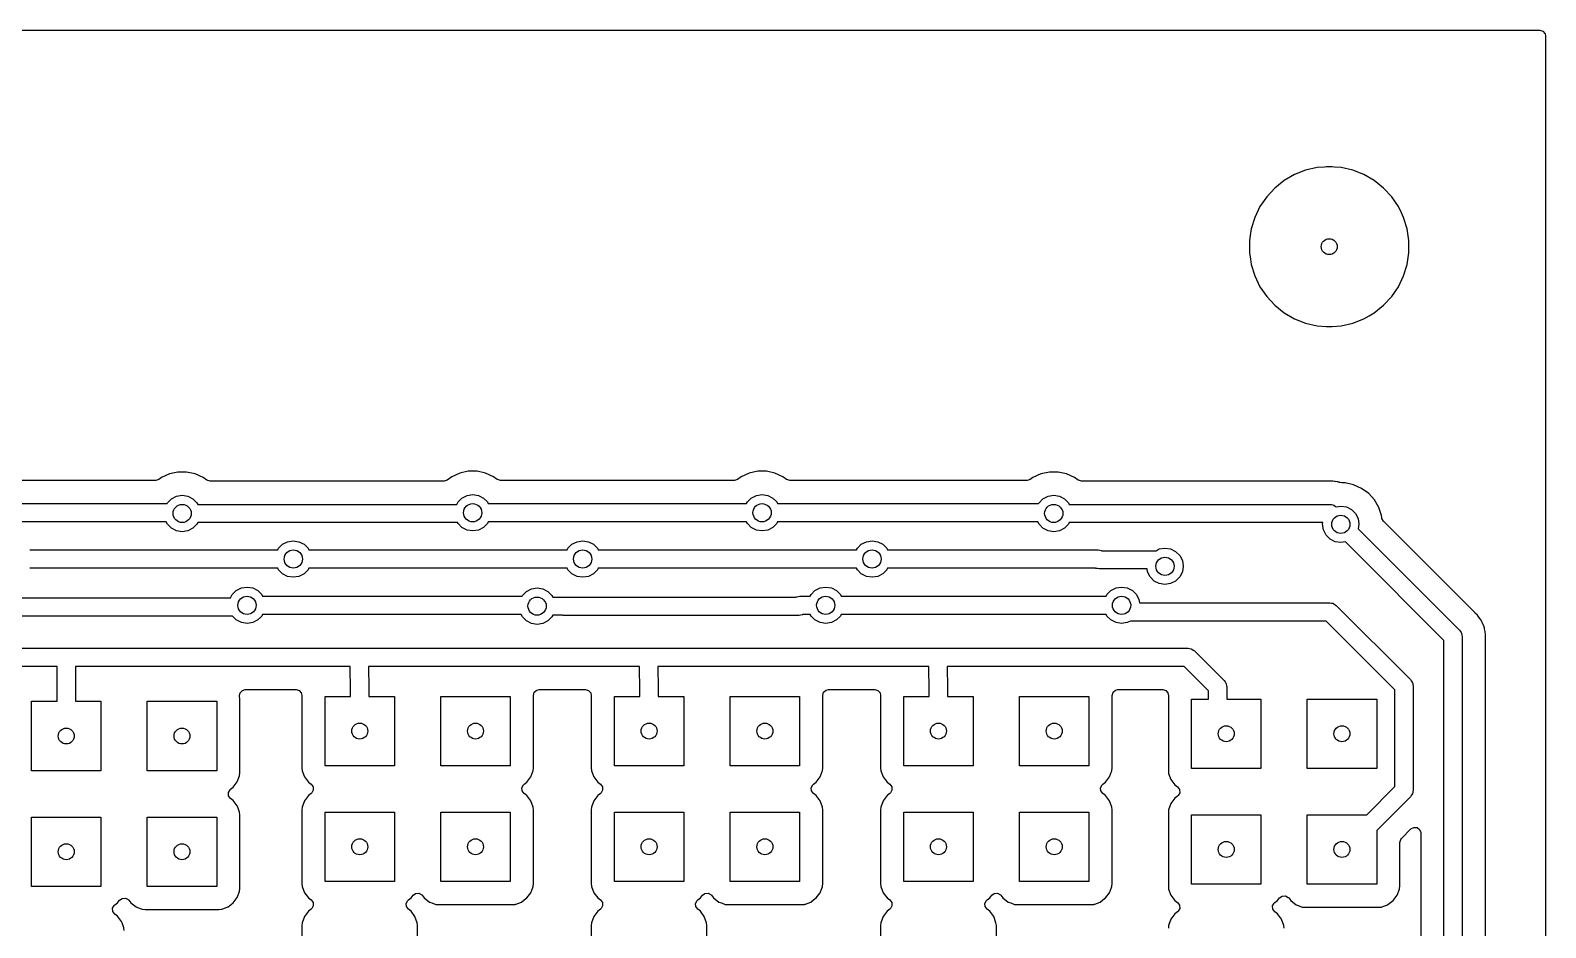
# Model space of a CAD drawing. Extents: x 4.21 to 6.19, y -6.99 to -5.01.
# Drawn here: x 4.878 to 6.187, y -5.789 to -5.013 of the extents above; entities that cross this region are included whole.
import ezdxf

# ---------------------------------------------------------------- set-up
doc = ezdxf.new("R2010")
doc.units = 0
doc.header["$MEASUREMENT"] = 0
doc.layers.add('BLACK', color=7, linetype='CONTINUOUS')

msp = doc.modelspace()

# ---------------------------------------------------------------- linework, layer by layer
at = {"layer": 'BLACK', "linetype": 'CONTINUOUS'}
for p, q in [((4.2179, -5.013), (6.1821, -5.013)), ((6.1821, -5.013), (6.1847, -5.0138)), ((6.1847, -5.0138), (6.1866, -5.0159)), ((6.1866, -5.0159), (6.187, -5.0179)), ((6.187, -5.0179), (6.187, -6.9821)), ((5.9897, -5.1317), (5.9796, -5.134)), ((5.9959, -5.1312), (5.9897, -5.1317)), ((5.9974, -5.1311), (5.9959, -5.1312)), ((6.0026, -5.1311), (5.9974, -5.1311)), ((6.0045, -5.1312), (6.0026, -5.1311)), ((6.0103, -5.1317), (6.0045, -5.1312)), ((6.0204, -5.134), (6.0103, -5.1317)), ((5.9611, -5.1429), (5.953, -5.1493)), ((5.97, -5.1377), (5.9611, -5.1429)), ((5.9796, -5.134), (5.97, -5.1377)), ((5.97, -5.1377), (5.97, -5.1377)), ((5.9796, -5.134), (5.9796, -5.134)), ((6.03, -5.1377), (6.0204, -5.134)), ((6.0204, -5.134), (6.0204, -5.134)), ((6.0389, -5.1429), (6.03, -5.1377)), ((6.03, -5.1377), (6.03, -5.1377)), ((6.047, -5.1493), (6.0389, -5.1429)), ((6.0389, -5.1429), (6.0389, -5.1429)), ((6.0389, -5.1429), (6.0389, -5.1429)), ((5.946, -5.1569), (5.9401, -5.1654)), ((5.953, -5.1493), (5.946, -5.1569)), ((5.946, -5.1569), (5.946, -5.1569)), ((6.054, -5.1569), (6.047, -5.1493)), ((6.0599, -5.1654), (6.054, -5.1569)), ((6.054, -5.1569), (6.054, -5.1569)), ((5.9401, -5.1654), (5.9357, -5.1748)), ((5.9401, -5.1654), (5.9401, -5.1654)), ((6.0624, -5.1708), (6.0599, -5.1654)), ((6.0599, -5.1654), (6.0599, -5.1654)), ((6.0599, -5.1654), (6.0599, -5.1654)), ((6.0643, -5.1748), (6.0624, -5.1708)), ((5.9326, -5.1846), (5.9318, -5.1903)), ((5.9357, -5.1748), (5.9326, -5.1846)), ((5.9357, -5.1748), (5.9357, -5.1748)), ((6.0674, -5.1846), (6.0643, -5.1748)), ((6.0643, -5.1748), (6.0643, -5.1748)), ((6.0689, -5.1948), (6.0674, -5.1846)), ((6.0674, -5.1846), (6.0674, -5.1846)), ((6.0674, -5.1846), (6.0674, -5.1846)), ((5.9318, -5.1903), (5.9311, -5.1948)), ((5.9311, -5.1948), (5.9311, -5.2052)), ((6.0689, -5.2052), (6.0689, -5.1948)), ((5.9311, -5.2052), (5.9319, -5.2108)), ((5.9319, -5.2108), (5.9326, -5.2154)), ((6.0674, -5.2154), (6.0689, -5.2052)), ((5.9326, -5.2154), (5.9357, -5.2252)), ((6.0643, -5.2252), (6.0674, -5.2154)), ((5.9357, -5.2252), (5.9357, -5.2252)), ((5.9357, -5.2252), (5.9401, -5.2346)), ((5.9401, -5.2346), (5.9401, -5.2346)), ((5.9401, -5.2346), (5.946, -5.2431)), ((6.054, -5.2431), (6.0599, -5.2346)), ((6.0599, -5.2346), (6.0643, -5.2252)), ((5.946, -5.2431), (5.946, -5.2431)), ((5.946, -5.2431), (5.953, -5.2507)), ((6.047, -5.2507), (6.054, -5.2431)), ((5.953, -5.2507), (5.9611, -5.2571)), ((5.9611, -5.2571), (5.9611, -5.2571)), ((5.9611, -5.2571), (5.97, -5.2623)), ((5.97, -5.2623), (5.97, -5.2623)), ((5.97, -5.2623), (5.97, -5.2623)), ((5.97, -5.2623), (5.9796, -5.266)), ((6.0204, -5.266), (6.03, -5.2623)), ((6.03, -5.2623), (6.0345, -5.2597)), ((6.03, -5.2623), (6.03, -5.2623)), ((6.03, -5.2623), (6.03, -5.2623)), ((6.0345, -5.2597), (6.0389, -5.2571)), ((6.0389, -5.2571), (6.047, -5.2507)), ((5.9796, -5.266), (5.9897, -5.2683)), ((5.9897, -5.2683), (5.9974, -5.2689)), ((5.9974, -5.2689), (5.9974, -5.2689)), ((5.9974, -5.2689), (6.0026, -5.2689)), ((6.0026, -5.2689), (6.0103, -5.2683)), ((6.0026, -5.2689), (6.0026, -5.2689)), ((6.0103, -5.2683), (6.0204, -5.266)), ((4.9858, -5.4021), (4.7841, -5.4021)), ((4.9861, -5.4021), (4.9858, -5.4021)), ((4.9887, -5.4012), (4.9861, -5.4021)), ((4.991, -5.3995), (4.9887, -5.4012)), ((4.9979, -5.3964), (4.991, -5.3995)), ((5.0052, -5.3949), (4.9979, -5.3964)), ((5.0128, -5.3949), (5.0052, -5.3949)), ((5.0201, -5.3964), (5.0128, -5.3949)), ((5.027, -5.3995), (5.0201, -5.3964)), ((5.0302, -5.4018), (5.027, -5.3995)), ((5.0304, -5.4019), (5.0302, -5.4018)), ((5.0331, -5.4027), (5.0304, -5.4019)), ((5.2351, -5.4027), (5.0331, -5.4027)), ((5.2353, -5.4027), (5.2351, -5.4027)), ((5.238, -5.4018), (5.2353, -5.4027)), ((5.242, -5.3989), (5.238, -5.4018)), ((5.2489, -5.3958), (5.242, -5.3989)), ((5.2562, -5.3942), (5.2489, -5.3958)), ((5.2638, -5.3942), (5.2562, -5.3942)), ((5.2711, -5.3958), (5.2638, -5.3942)), ((5.278, -5.3989), (5.2711, -5.3958)), ((5.2812, -5.4012), (5.278, -5.3989)), ((5.2814, -5.4013), (5.2812, -5.4012)), ((5.2841, -5.4021), (5.2814, -5.4013)), ((5.4859, -5.4021), (5.2841, -5.4021)), ((5.4862, -5.4021), (5.4859, -5.4021)), ((5.4888, -5.4012), (5.4862, -5.4021)), ((5.492, -5.3989), (5.4888, -5.4012)), ((5.4989, -5.3958), (5.492, -5.3989)), ((5.5062, -5.3942), (5.4989, -5.3958)), ((5.5138, -5.3942), (5.5062, -5.3942)), ((5.5211, -5.3958), (5.5138, -5.3942)), ((5.528, -5.3989), (5.5211, -5.3958)), ((5.5312, -5.4012), (5.528, -5.3989)), ((5.5314, -5.4013), (5.5312, -5.4012)), ((5.5341, -5.4021), (5.5314, -5.4013)), ((5.7388, -5.4021), (5.5341, -5.4021)), ((5.7391, -5.4021), (5.7388, -5.4021)), ((5.7417, -5.4012), (5.7391, -5.4021)), ((5.744, -5.3995), (5.7417, -5.4012)), ((5.7509, -5.3964), (5.744, -5.3995)), ((5.7582, -5.3949), (5.7509, -5.3964)), ((5.7658, -5.3949), (5.7582, -5.3949)), ((5.7731, -5.3964), (5.7658, -5.3949)), ((5.78, -5.3995), (5.7731, -5.3964)), ((5.7832, -5.4018), (5.78, -5.3995)), ((5.7834, -5.4019), (5.7832, -5.4018)), ((5.7861, -5.4027), (5.7834, -5.4019)), ((5.9996, -5.4027), (5.7861, -5.4027)), ((5.9999, -5.4027), (5.9996, -5.4027)), ((6.0003, -5.4027), (5.9999, -5.4027)), ((6.0023, -5.4026), (6.0003, -5.4027)), ((6.0031, -5.4027), (6.0023, -5.4026)), ((6.0023, -5.4026), (6.0023, -5.4026)), ((6.0047, -5.403), (6.0031, -5.4027)), ((6.005, -5.4031), (6.0047, -5.403)), ((6.0074, -5.4033), (6.005, -5.4031)), ((6.0077, -5.4035), (6.0074, -5.4033)), ((6.0074, -5.4033), (6.0074, -5.4033)), ((6.0074, -5.4033), (6.0074, -5.4033)), ((6.0074, -5.4033), (6.0074, -5.4033)), ((6.0086, -5.4037), (6.0077, -5.4035)), ((6.009, -5.4038), (6.0086, -5.4037)), ((6.0093, -5.4039), (6.009, -5.4038)), ((6.009, -5.4038), (6.009, -5.4038)), ((6.009, -5.4038), (6.009, -5.4038)), ((6.011, -5.4042), (6.0093, -5.4039)), ((6.0093, -5.4039), (6.0093, -5.4039)), ((6.0138, -5.4042), (6.011, -5.4042)), ((6.0211, -5.4058), (6.0138, -5.4042)), ((6.028, -5.4089), (6.0211, -5.4058)), ((4.9963, -5.4214), (4.9997, -5.4179)), ((4.9997, -5.4179), (5.0041, -5.4157)), ((5.0041, -5.4157), (5.009, -5.4149)), ((5.009, -5.4149), (5.0139, -5.4157)), ((5.0139, -5.4157), (5.0183, -5.4179)), ((5.0183, -5.4179), (5.0217, -5.4214)), ((5.2473, -5.4207), (5.2507, -5.4173)), ((5.2507, -5.4173), (5.2551, -5.415)), ((5.2551, -5.415), (5.26, -5.4143)), ((5.26, -5.4143), (5.2649, -5.415)), ((5.2649, -5.415), (5.2693, -5.4173)), ((5.2693, -5.4173), (5.2727, -5.4207)), ((5.4973, -5.4207), (5.5007, -5.4173)), ((5.5007, -5.4173), (5.5051, -5.415)), ((5.5051, -5.415), (5.51, -5.4143)), ((5.51, -5.4143), (5.5149, -5.415)), ((5.5149, -5.415), (5.5193, -5.4173)), ((5.5193, -5.4173), (5.5227, -5.4207)), ((5.7493, -5.4214), (5.7527, -5.4179)), ((5.7527, -5.4179), (5.7571, -5.4157)), ((5.7571, -5.4157), (5.762, -5.4149)), ((5.762, -5.4149), (5.7669, -5.4157)), ((5.7669, -5.4157), (5.7713, -5.4179)), ((5.7713, -5.4179), (5.7747, -5.4214)), ((6.0341, -5.4133), (6.028, -5.4089)), ((6.0391, -5.4189), (6.0341, -5.4133)), ((6.0429, -5.4254), (6.0391, -5.4189)), ((6.0391, -5.4189), (6.0391, -5.4189)), ((6.0391, -5.4189), (6.0391, -5.4189)), ((4.7734, -5.4221), (4.9959, -5.4221)), ((4.9959, -5.4221), (4.9963, -5.4214)), ((5.0217, -5.4214), (5.0224, -5.4228)), ((5.0224, -5.4228), (5.2462, -5.4228)), ((5.2462, -5.4228), (5.2473, -5.4207)), ((5.2727, -5.4207), (5.2734, -5.4221)), ((5.2734, -5.4221), (5.4966, -5.4221)), ((5.4966, -5.4221), (5.4973, -5.4207)), ((5.5227, -5.4207), (5.5234, -5.4221)), ((5.5234, -5.4221), (5.7489, -5.4221)), ((5.7489, -5.4221), (5.7493, -5.4214)), ((5.7747, -5.4214), (5.7754, -5.4228)), ((5.7754, -5.4228), (5.7843, -5.4228)), ((5.7843, -5.4228), (6.0006, -5.4228)), ((6.0006, -5.4228), (6.0019, -5.423)), ((6.0019, -5.423), (6.0032, -5.4232)), ((6.0032, -5.4232), (6.0036, -5.4234)), ((6.0036, -5.4234), (6.004, -5.4235)), ((6.004, -5.4235), (6.0051, -5.4244)), ((6.0051, -5.4244), (6.0059, -5.4249)), ((6.0059, -5.4249), (6.01, -5.4243)), ((6.01, -5.4243), (6.0149, -5.425)), ((6.0149, -5.425), (6.0193, -5.4273)), ((6.0193, -5.4273), (6.0227, -5.4307)), ((6.0227, -5.4307), (6.025, -5.4351)), ((6.0452, -5.4325), (6.0429, -5.4254)), ((6.0454, -5.4344), (6.0452, -5.4325)), ((6.0452, -5.4325), (6.0452, -5.4325)), ((4.9952, -5.4379), (4.7734, -5.4379)), ((4.9963, -5.4399), (4.9952, -5.4379)), ((4.9997, -5.4434), (4.9963, -5.4399)), ((5.0041, -5.4456), (4.9997, -5.4434)), ((5.009, -5.4464), (5.0041, -5.4456)), ((5.0139, -5.4456), (5.009, -5.4464)), ((5.0183, -5.4434), (5.0139, -5.4456)), ((5.0217, -5.4399), (5.0183, -5.4434)), ((5.0224, -5.4385), (5.0217, -5.4399)), ((5.2469, -5.4385), (5.0224, -5.4385)), ((5.2473, -5.4393), (5.2469, -5.4385)), ((5.2507, -5.4427), (5.2473, -5.4393)), ((5.2551, -5.445), (5.2507, -5.4427)), ((5.26, -5.4457), (5.2551, -5.445)), ((5.2649, -5.445), (5.26, -5.4457)), ((5.2693, -5.4427), (5.2649, -5.445)), ((5.2727, -5.4393), (5.2693, -5.4427)), ((5.2734, -5.4379), (5.2727, -5.4393)), ((5.4966, -5.4379), (5.2734, -5.4379)), ((5.4973, -5.4393), (5.4966, -5.4379)), ((5.5007, -5.4427), (5.4973, -5.4393)), ((5.5051, -5.445), (5.5007, -5.4427)), ((5.51, -5.4457), (5.5051, -5.445)), ((5.5149, -5.445), (5.51, -5.4457)), ((5.5193, -5.4427), (5.5149, -5.445)), ((5.5227, -5.4393), (5.5193, -5.4427)), ((5.5234, -5.4379), (5.5227, -5.4393)), ((5.7482, -5.4379), (5.5234, -5.4379)), ((5.7493, -5.4399), (5.7482, -5.4379)), ((5.7527, -5.4434), (5.7493, -5.4399)), ((5.7571, -5.4456), (5.7527, -5.4434)), ((5.762, -5.4464), (5.7571, -5.4456)), ((5.7669, -5.4456), (5.762, -5.4464)), ((5.7713, -5.4434), (5.7669, -5.4456)), ((5.7747, -5.4399), (5.7713, -5.4434)), ((5.7754, -5.4385), (5.7747, -5.4399)), ((5.7843, -5.4385), (5.7754, -5.4385)), ((5.9945, -5.4385), (5.7843, -5.4385)), ((5.9943, -5.44), (5.9945, -5.4385)), ((5.995, -5.4449), (5.9943, -5.44)), ((5.9973, -5.4493), (5.995, -5.4449)), ((6.025, -5.4351), (6.0257, -5.44)), ((6.0257, -5.44), (6.0251, -5.444)), ((6.0251, -5.444), (6.0313, -5.4502)), ((6.0455, -5.4349), (6.0454, -5.4344)), ((6.0468, -5.4374), (6.0455, -5.4349)), ((6.126, -5.5166), (6.0468, -5.4374)), ((5.0923, -5.4607), (5.0957, -5.4573)), ((5.0957, -5.4573), (5.1001, -5.455)), ((5.1001, -5.455), (5.105, -5.4543)), ((5.105, -5.4543), (5.1099, -5.455)), ((5.1099, -5.455), (5.1143, -5.4573)), ((5.1143, -5.4573), (5.1177, -5.4607)), ((5.3423, -5.4607), (5.3457, -5.4573)), ((5.3457, -5.4573), (5.3501, -5.455)), ((5.3501, -5.455), (5.355, -5.4543)), ((5.355, -5.4543), (5.3599, -5.455)), ((5.3599, -5.455), (5.3643, -5.4573)), ((5.3643, -5.4573), (5.3677, -5.4607)), ((5.5923, -5.4607), (5.5957, -5.4573)), ((5.5957, -5.4573), (5.6001, -5.455)), ((5.6001, -5.455), (5.605, -5.4543)), ((5.605, -5.4543), (5.6099, -5.455)), ((5.6099, -5.455), (5.6143, -5.4573)), ((5.6143, -5.4573), (5.6177, -5.4607)), ((6.0007, -5.4527), (5.9973, -5.4493)), ((6.0051, -5.455), (6.0007, -5.4527)), ((6.01, -5.4557), (6.0051, -5.455)), ((6.014, -5.4551), (6.01, -5.4557)), ((6.0202, -5.4613), (6.014, -5.4551)), ((6.0313, -5.4502), (6.1126, -5.5314)), ((4.8773, -5.4621), (5.0827, -5.4621)), ((5.0827, -5.4621), (5.0916, -5.4621)), ((5.0916, -5.4621), (5.0923, -5.4607)), ((5.1177, -5.4607), (5.1184, -5.4621)), ((5.1184, -5.4621), (5.3327, -5.4621)), ((5.3327, -5.4621), (5.3416, -5.4621)), ((5.3416, -5.4621), (5.3423, -5.4607)), ((5.3677, -5.4607), (5.3684, -5.4621)), ((5.3684, -5.4621), (5.5383, -5.4621)), ((5.5383, -5.4621), (5.5383, -5.4621)), ((5.5383, -5.4621), (5.5827, -5.4621)), ((5.5827, -5.4621), (5.5916, -5.4621)), ((5.5916, -5.4621), (5.5923, -5.4607)), ((5.6177, -5.4607), (5.6184, -5.4621)), ((5.6184, -5.4621), (5.8005, -5.4621)), ((5.8005, -5.4621), (5.8018, -5.4624)), ((5.8018, -5.4624), (5.8031, -5.4626)), ((5.8031, -5.4626), (5.8034, -5.4628)), ((5.8034, -5.4628), (5.8504, -5.4628)), ((5.8504, -5.4628), (5.8532, -5.4613)), ((5.8532, -5.4613), (5.8581, -5.4605)), ((5.8581, -5.4605), (5.863, -5.4613)), ((5.863, -5.4613), (5.8673, -5.4635)), ((5.8673, -5.4635), (5.8708, -5.467)), ((5.8708, -5.467), (5.8731, -5.4714)), ((5.8731, -5.4714), (5.8738, -5.4763)), ((6.0991, -5.5403), (6.0202, -5.4613)), ((5.0827, -5.4779), (4.8773, -5.4779)), ((5.0916, -5.4779), (5.0827, -5.4779)), ((5.0923, -5.4793), (5.0916, -5.4779)), ((5.0957, -5.4827), (5.0923, -5.4793)), ((5.1001, -5.485), (5.0957, -5.4827)), ((5.105, -5.4857), (5.1001, -5.485)), ((5.1099, -5.485), (5.105, -5.4857)), ((5.1143, -5.4827), (5.1099, -5.485)), ((5.1177, -5.4793), (5.1143, -5.4827)), ((5.1184, -5.4779), (5.1177, -5.4793)), ((5.3327, -5.4779), (5.1184, -5.4779)), ((5.3416, -5.4779), (5.3327, -5.4779)), ((5.3423, -5.4793), (5.3416, -5.4779)), ((5.3457, -5.4827), (5.3423, -5.4793)), ((5.3501, -5.485), (5.3457, -5.4827)), ((5.355, -5.4857), (5.3501, -5.485)), ((5.3599, -5.485), (5.355, -5.4857)), ((5.3643, -5.4827), (5.3599, -5.485)), ((5.3677, -5.4793), (5.3643, -5.4827)), ((5.3684, -5.4779), (5.3677, -5.4793)), ((5.5383, -5.4779), (5.3684, -5.4779)), ((5.5827, -5.4779), (5.5383, -5.4779)), ((5.5383, -5.4779), (5.5383, -5.4779)), ((5.5916, -5.4779), (5.5827, -5.4779)), ((5.5923, -5.4793), (5.5916, -5.4779)), ((5.5957, -5.4827), (5.5923, -5.4793)), ((5.6001, -5.485), (5.5957, -5.4827)), ((5.605, -5.4857), (5.6001, -5.485)), ((5.6099, -5.485), (5.605, -5.4857)), ((5.6143, -5.4827), (5.6099, -5.485)), ((5.6177, -5.4793), (5.6143, -5.4827)), ((5.6184, -5.4779), (5.6177, -5.4793)), ((5.7982, -5.4779), (5.6184, -5.4779)), ((5.7985, -5.4781), (5.7982, -5.4779)), ((5.7998, -5.4782), (5.7985, -5.4781)), ((5.8011, -5.4785), (5.7998, -5.4782)), ((5.8427, -5.4785), (5.8011, -5.4785)), ((5.8431, -5.4811), (5.8427, -5.4785)), ((5.8453, -5.4855), (5.8431, -5.4811)), ((5.8488, -5.489), (5.8453, -5.4855)), ((5.8708, -5.4855), (5.8673, -5.489)), ((5.8731, -5.4811), (5.8708, -5.4855)), ((5.8738, -5.4763), (5.8731, -5.4811)), ((5.0523, -5.5007), (5.0557, -5.4973)), ((5.0557, -5.4973), (5.0601, -5.495)), ((5.0601, -5.495), (5.065, -5.4943)), ((5.065, -5.4943), (5.0699, -5.495)), ((5.0699, -5.495), (5.0743, -5.4973)), ((5.0743, -5.4973), (5.0777, -5.5007)), ((5.3029, -5.5015), (5.3064, -5.498)), ((5.3064, -5.498), (5.3108, -5.4958)), ((5.3108, -5.4958), (5.3156, -5.495)), ((5.3156, -5.495), (5.3205, -5.4958)), ((5.3205, -5.4958), (5.3249, -5.498)), ((5.3249, -5.498), (5.3284, -5.5015)), ((5.5523, -5.5007), (5.5557, -5.4973)), ((5.5557, -5.4973), (5.5601, -5.495)), ((5.5601, -5.495), (5.565, -5.4943)), ((5.565, -5.4943), (5.5699, -5.495)), ((5.5699, -5.495), (5.5743, -5.4973)), ((5.5743, -5.4973), (5.5777, -5.5007)), ((5.8079, -5.5007), (5.8114, -5.4973)), ((5.8114, -5.4973), (5.8158, -5.495)), ((5.8158, -5.495), (5.8206, -5.4943)), ((5.8206, -5.4943), (5.8255, -5.495)), ((5.8255, -5.495), (5.8299, -5.4973)), ((5.8299, -5.4973), (5.8334, -5.5007)), ((5.8532, -5.4913), (5.8488, -5.489)), ((5.8581, -5.492), (5.8532, -5.4913)), ((5.863, -5.4913), (5.8581, -5.492)), ((5.8673, -5.489), (5.863, -5.4913)), ((4.8416, -5.5036), (5.0508, -5.5036)), ((5.0508, -5.5036), (5.0523, -5.5007)), ((5.0777, -5.5007), (5.0784, -5.5021)), ((5.0784, -5.5021), (5.3026, -5.5021)), ((5.3026, -5.5021), (5.3029, -5.5015)), ((5.3284, -5.5015), (5.3291, -5.5029)), ((5.3291, -5.5029), (5.3379, -5.5029)), ((5.3379, -5.5029), (5.3384, -5.503)), ((5.3384, -5.503), (5.5392, -5.503)), ((5.5392, -5.503), (5.5393, -5.5029)), ((5.5393, -5.5029), (5.5397, -5.5028)), ((5.5397, -5.5028), (5.5401, -5.5026)), ((5.5401, -5.5026), (5.5414, -5.5024)), ((5.5414, -5.5024), (5.5427, -5.5021)), ((5.5427, -5.5021), (5.5516, -5.5021)), ((5.5516, -5.5021), (5.5523, -5.5007)), ((5.5777, -5.5007), (5.5784, -5.5021)), ((5.5784, -5.5021), (5.5873, -5.5021)), ((5.5873, -5.5021), (5.8072, -5.5021)), ((5.8072, -5.5021), (5.8079, -5.5007)), ((5.8334, -5.5007), (5.8356, -5.5051)), ((5.8356, -5.5051), (5.836, -5.5079)), ((5.836, -5.5079), (6.0006, -5.5079)), ((6.0006, -5.5079), (6.0019, -5.5082)), ((6.0019, -5.5082), (6.0032, -5.5083)), ((6.0032, -5.5083), (6.0036, -5.5085)), ((6.0036, -5.5085), (6.004, -5.5086)), ((6.004, -5.5086), (6.005, -5.5095)), ((6.005, -5.5095), (6.0061, -5.5102)), ((6.0061, -5.5102), (6.0702, -5.5742)), ((5.0524, -5.5194), (4.8388, -5.5194)), ((5.0557, -5.5227), (5.0524, -5.5194)), ((5.0601, -5.525), (5.0557, -5.5227)), ((5.065, -5.5257), (5.0601, -5.525)), ((5.0699, -5.525), (5.065, -5.5257)), ((5.0743, -5.5227), (5.0699, -5.525)), ((5.0777, -5.5193), (5.0743, -5.5227)), ((5.0784, -5.5179), (5.0777, -5.5193)), ((5.3018, -5.5179), (5.0784, -5.5179)), ((5.3029, -5.52), (5.3018, -5.5179)), ((5.3064, -5.5235), (5.3029, -5.52)), ((5.3108, -5.5257), (5.3064, -5.5235)), ((5.3249, -5.5235), (5.3205, -5.5257)), ((5.3284, -5.52), (5.3249, -5.5235)), ((5.3291, -5.5186), (5.3284, -5.52)), ((5.3375, -5.5186), (5.3291, -5.5186)), ((5.338, -5.5187), (5.3375, -5.5186)), ((5.5419, -5.5187), (5.338, -5.5187)), ((5.5432, -5.5184), (5.5419, -5.5187)), ((5.5445, -5.5183), (5.5432, -5.5184)), ((5.5448, -5.5181), (5.5445, -5.5183)), ((5.5453, -5.518), (5.5448, -5.5181)), ((5.5454, -5.5179), (5.5453, -5.518)), ((5.5516, -5.5179), (5.5454, -5.5179)), ((5.5523, -5.5193), (5.5516, -5.5179)), ((5.5557, -5.5227), (5.5523, -5.5193)), ((5.5601, -5.525), (5.5557, -5.5227)), ((5.565, -5.5257), (5.5601, -5.525)), ((5.5699, -5.525), (5.565, -5.5257)), ((5.5743, -5.5227), (5.5699, -5.525)), ((5.5777, -5.5193), (5.5743, -5.5227)), ((5.5784, -5.5179), (5.5777, -5.5193)), ((5.5873, -5.5179), (5.5784, -5.5179)), ((5.8072, -5.5179), (5.5873, -5.5179)), ((5.8079, -5.5193), (5.8072, -5.5179)), ((5.8114, -5.5227), (5.8079, -5.5193)), ((5.8158, -5.525), (5.8114, -5.5227)), ((5.8206, -5.5257), (5.8158, -5.525)), ((5.8255, -5.525), (5.8206, -5.5257)), ((5.8282, -5.5236), (5.8255, -5.525)), ((5.9973, -5.5236), (5.8282, -5.5236)), ((6.0567, -5.583), (5.9973, -5.5236)), ((6.1262, -5.5168), (6.126, -5.5166)), ((6.128, -5.5184), (6.1262, -5.5168)), ((6.1294, -5.5203), (6.128, -5.5184)), ((6.128, -5.5184), (6.128, -5.5184)), ((6.1296, -5.5206), (6.1294, -5.5203)), ((6.1311, -5.5225), (6.1296, -5.5206)), ((6.1312, -5.5228), (6.1311, -5.5225)), ((6.1317, -5.5236), (6.1312, -5.5228)), ((6.1319, -5.524), (6.1317, -5.5236)), ((6.1327, -5.5262), (6.1319, -5.524)), ((5.3156, -5.5265), (5.3108, -5.5257)), ((5.3205, -5.5257), (5.3156, -5.5265)), ((6.1126, -5.5314), (6.1133, -5.5326)), ((6.1133, -5.5326), (6.1141, -5.5336)), ((6.1141, -5.5336), (6.1142, -5.534)), ((6.1142, -5.534), (6.1144, -5.5344)), ((6.1144, -5.5344), (6.1146, -5.5357)), ((6.1146, -5.5357), (6.1149, -5.537)), ((6.1149, -5.537), (6.1149, -6.282)), ((6.1329, -5.5265), (6.1327, -5.5262)), ((6.1338, -5.5286), (6.1329, -5.5265)), ((6.1339, -5.529), (6.1338, -5.5286)), ((6.1341, -5.5299), (6.1339, -5.529)), ((6.1343, -5.5303), (6.1341, -5.5299)), ((6.1346, -5.5327), (6.1343, -5.5303)), ((6.1343, -5.5303), (6.1343, -5.5303)), ((6.1343, -5.5303), (6.1343, -5.5303)), ((6.1346, -5.533), (6.1346, -5.5327)), ((6.1351, -5.5353), (6.1346, -5.533)), ((6.1349, -5.5377), (6.1351, -5.5353)), ((6.1349, -5.538), (6.1349, -5.5377)), ((6.1349, -6.281), (6.1349, -5.538)), ((4.662, -5.5471), (4.91, -5.5471)), ((4.91, -5.5471), (5.162, -5.5471)), ((5.162, -5.5471), (5.412, -5.5471)), ((5.412, -5.5471), (5.662, -5.5471)), ((5.662, -5.5471), (5.878, -5.5471)), ((5.878, -5.5471), (5.8793, -5.5474)), ((5.8793, -5.5474), (5.8806, -5.5476)), ((5.8806, -5.5476), (5.881, -5.5478)), ((5.881, -5.5478), (5.8814, -5.5479)), ((5.8814, -5.5479), (5.8824, -5.5487)), ((5.8824, -5.5487), (5.8836, -5.5494)), ((5.8836, -5.5494), (5.9093, -5.5751)), ((6.0991, -6.2787), (6.0991, -5.5403)), ((4.9009, -5.5629), (4.6699, -5.5629)), ((4.9009, -5.593), (4.9009, -5.5629)), ((5.1541, -5.5629), (4.9167, -5.5629)), ((4.9167, -5.5629), (4.9167, -5.593)), ((5.1541, -5.5726), (5.1541, -5.5629)), ((5.4041, -5.5629), (5.1699, -5.5629)), ((5.1699, -5.5629), (5.1699, -5.5711)), ((5.4041, -5.5726), (5.4041, -5.5629)), ((5.6541, -5.5629), (5.4199, -5.5629)), ((5.4199, -5.5629), (5.4199, -5.5711)), ((5.6541, -5.5726), (5.6541, -5.5629)), ((5.8747, -5.5629), (5.6699, -5.5629)), ((5.6699, -5.5629), (5.6699, -5.5711)), ((5.8958, -5.584), (5.8747, -5.5629)), ((5.1544, -5.5739), (5.1541, -5.5726)), ((5.1545, -5.5745), (5.1544, -5.5739)), ((5.1545, -5.5887), (5.1545, -5.5745)), ((5.1699, -5.5711), (5.1699, -5.5717)), ((5.1699, -5.5717), (5.1702, -5.573)), ((5.1702, -5.573), (5.1702, -5.5887)), ((5.4044, -5.5739), (5.4041, -5.5726)), ((5.4045, -5.5745), (5.4044, -5.5739)), ((5.4045, -5.5887), (5.4045, -5.5745)), ((5.4199, -5.5711), (5.4199, -5.5717)), ((5.4199, -5.5717), (5.4202, -5.573)), ((5.4202, -5.573), (5.4202, -5.5887)), ((5.6544, -5.5739), (5.6541, -5.5726)), ((5.6545, -5.5745), (5.6544, -5.5739)), ((5.6545, -5.5887), (5.6545, -5.5745)), ((5.6699, -5.5711), (5.6699, -5.5717)), ((5.6699, -5.5717), (5.6702, -5.573)), ((5.6702, -5.573), (5.6702, -5.5887)), ((5.9093, -5.5751), (5.91, -5.5763)), ((5.91, -5.5763), (5.9108, -5.5773)), ((5.9108, -5.5773), (5.9109, -5.5777)), ((6.0702, -5.5742), (6.0709, -5.5753)), ((6.0709, -5.5753), (6.0717, -5.5764)), ((6.0717, -5.5764), (6.0718, -5.5768)), ((6.0718, -5.5768), (6.0721, -5.5772)), ((6.0721, -5.5772), (6.0722, -5.5785)), ((5.0586, -5.5884), (5.059, -5.5856)), ((5.0588, -5.591), (5.0586, -5.5884)), ((5.059, -5.5856), (5.061, -5.5836)), ((5.061, -5.5836), (5.0635, -5.5829)), ((5.0635, -5.5829), (5.1074, -5.5829)), ((5.1074, -5.5829), (5.1101, -5.5837)), ((5.1101, -5.5837), (5.1119, -5.5858)), ((5.1119, -5.5858), (5.1123, -5.5879)), ((5.1123, -5.5879), (5.1123, -5.6506)), ((5.1324, -5.6487), (5.1324, -5.5887)), ((5.1324, -5.5887), (5.1545, -5.5887)), ((5.1702, -5.5887), (5.1924, -5.5887)), ((5.1924, -5.5887), (5.1924, -5.6487)), ((5.2324, -5.6487), (5.2324, -5.5887)), ((5.2324, -5.5887), (5.2924, -5.5887)), ((5.2924, -5.5887), (5.2924, -5.6487)), ((5.3124, -5.5879), (5.3132, -5.5852)), ((5.3124, -5.6506), (5.3124, -5.5879)), ((5.3132, -5.5852), (5.3153, -5.5833)), ((5.3153, -5.5833), (5.3173, -5.5829)), ((5.3173, -5.5829), (5.3574, -5.5829)), ((5.3574, -5.5829), (5.3601, -5.5837)), ((5.3601, -5.5837), (5.3619, -5.5858)), ((5.3619, -5.5858), (5.3623, -5.5879)), ((5.3623, -5.5879), (5.3623, -5.6506)), ((5.3824, -5.6487), (5.3824, -5.5887)), ((5.3824, -5.5887), (5.4045, -5.5887)), ((5.4202, -5.5887), (5.4424, -5.5887)), ((5.4424, -5.5887), (5.4424, -5.6487)), ((5.4824, -5.6487), (5.4824, -5.5887)), ((5.4824, -5.5887), (5.5424, -5.5887)), ((5.5424, -5.5887), (5.5424, -5.6487)), ((5.5624, -5.5879), (5.5632, -5.5852)), ((5.5624, -5.6506), (5.5624, -5.5879)), ((5.5632, -5.5852), (5.5653, -5.5833)), ((5.5653, -5.5833), (5.5673, -5.5829)), ((5.5673, -5.5829), (5.6074, -5.5829)), ((5.6074, -5.5829), (5.6101, -5.5837)), ((5.6101, -5.5837), (5.6119, -5.5858)), ((5.6119, -5.5858), (5.6123, -5.5879)), ((5.6123, -5.5879), (5.6123, -5.6506)), ((5.6324, -5.6487), (5.6324, -5.5887)), ((5.6324, -5.5887), (5.6545, -5.5887)), ((5.6702, -5.5887), (5.6924, -5.5887)), ((5.6924, -5.5887), (5.6924, -5.6487)), ((5.7324, -5.6487), (5.7324, -5.5887)), ((5.7324, -5.5887), (5.7924, -5.5887)), ((5.7924, -5.5887), (5.7924, -5.6487)), ((5.8124, -5.5879), (5.8132, -5.5852)), ((5.8124, -5.6506), (5.8124, -5.5879)), ((5.8132, -5.5852), (5.8153, -5.5833)), ((5.8153, -5.5833), (5.8173, -5.5829)), ((5.8173, -5.5829), (5.8561, -5.5829)), ((5.8561, -5.5829), (5.8588, -5.5837)), ((5.8588, -5.5837), (5.8606, -5.5858)), ((5.8606, -5.5858), (5.8611, -5.5884)), ((5.8611, -5.5884), (5.861, -5.5885)), ((5.861, -5.5885), (5.861, -5.5891)), ((5.861, -5.5891), (5.861, -5.6529)), ((5.8958, -5.591), (5.8958, -5.584)), ((5.9109, -5.5777), (5.9111, -5.5781)), ((5.9111, -5.5781), (5.9113, -5.5794)), ((5.9113, -5.5794), (5.9116, -5.5807)), ((5.9116, -5.5807), (5.9116, -5.591)), ((6.0567, -5.6666), (6.0567, -5.583)), ((6.0722, -5.5785), (6.0725, -5.5798)), ((6.0725, -5.5798), (6.0725, -5.6699)), ((4.8788, -5.653), (4.8788, -5.593)), ((4.8788, -5.593), (4.9009, -5.593)), ((4.9167, -5.593), (4.9388, -5.593)), ((4.9388, -5.593), (4.9388, -5.653)), ((4.9788, -5.653), (4.9788, -5.593)), ((4.9788, -5.593), (5.0388, -5.593)), ((5.0388, -5.593), (5.0388, -5.653)), ((5.0588, -5.6549), (5.0588, -5.591)), ((5.0588, -5.591), (5.0588, -5.591)), ((5.881, -5.651), (5.881, -5.591)), ((5.881, -5.591), (5.8958, -5.591)), ((5.9116, -5.591), (5.941, -5.591)), ((5.941, -5.591), (5.941, -5.651)), ((5.981, -5.651), (5.981, -5.591)), ((5.981, -5.591), (6.041, -5.591)), ((6.041, -5.591), (6.041, -5.651)), ((4.9388, -5.653), (4.8788, -5.653)), ((5.0388, -5.653), (4.9788, -5.653)), ((5.0586, -5.6573), (5.0588, -5.6549)), ((5.0588, -5.6549), (5.0588, -5.6549)), ((5.0588, -5.6549), (5.0588, -5.6549)), ((5.1123, -5.6506), (5.1126, -5.653)), ((5.1126, -5.653), (5.1126, -5.653)), ((5.1126, -5.653), (5.1146, -5.6584)), ((5.1924, -5.6487), (5.1324, -5.6487)), ((5.2924, -5.6487), (5.2324, -5.6487)), ((5.3101, -5.6584), (5.3118, -5.6538)), ((5.3118, -5.6538), (5.3121, -5.653)), ((5.3121, -5.653), (5.3124, -5.6506)), ((5.3121, -5.653), (5.3121, -5.653)), ((5.3124, -5.6506), (5.3124, -5.6506)), ((5.3623, -5.6506), (5.3626, -5.653)), ((5.3626, -5.653), (5.3626, -5.653)), ((5.3626, -5.653), (5.3646, -5.6584)), ((5.4424, -5.6487), (5.3824, -5.6487)), ((5.5424, -5.6487), (5.4824, -5.6487)), ((5.5601, -5.6584), (5.5618, -5.6538)), ((5.5618, -5.6538), (5.5621, -5.653)), ((5.5621, -5.653), (5.5624, -5.6506)), ((5.5621, -5.653), (5.5621, -5.653)), ((5.5624, -5.6506), (5.5624, -5.6506)), ((5.6123, -5.6506), (5.6126, -5.653)), ((5.6126, -5.653), (5.6126, -5.653)), ((5.6126, -5.653), (5.6146, -5.6584)), ((5.6924, -5.6487), (5.6324, -5.6487)), ((5.7924, -5.6487), (5.7324, -5.6487)), ((5.8101, -5.6584), (5.8118, -5.6538)), ((5.8118, -5.6538), (5.8121, -5.653)), ((5.8121, -5.653), (5.8124, -5.6506)), ((5.8121, -5.653), (5.8121, -5.653)), ((5.8124, -5.6506), (5.8124, -5.6506)), ((5.861, -5.6529), (5.8612, -5.6553)), ((5.8612, -5.6553), (5.8612, -5.6553)), ((5.8612, -5.6553), (5.8632, -5.6607)), ((5.941, -5.651), (5.881, -5.651)), ((6.041, -5.651), (5.981, -5.651)), ((5.0503, -5.6695), (5.0508, -5.669)), ((5.0508, -5.669), (5.0531, -5.6673)), ((5.0531, -5.6673), (5.0566, -5.6627)), ((5.0566, -5.6627), (5.0586, -5.6573)), ((5.0566, -5.6627), (5.0566, -5.6627)), ((5.0566, -5.6627), (5.0566, -5.6627)), ((5.1146, -5.6584), (5.1146, -5.6584)), ((5.1146, -5.6584), (5.1181, -5.663)), ((5.1181, -5.663), (5.1204, -5.6647)), ((5.1204, -5.6647), (5.122, -5.667)), ((5.122, -5.667), (5.1222, -5.6698)), ((5.3025, -5.6677), (5.3038, -5.6652)), ((5.3027, -5.6704), (5.3025, -5.6677)), ((5.3038, -5.6652), (5.3044, -5.6647)), ((5.3044, -5.6647), (5.3067, -5.663)), ((5.3067, -5.663), (5.3101, -5.6584)), ((5.3101, -5.6584), (5.3101, -5.6584)), ((5.3101, -5.6584), (5.3101, -5.6584)), ((5.3646, -5.6584), (5.3646, -5.6584)), ((5.3646, -5.6584), (5.3681, -5.663)), ((5.3681, -5.663), (5.3704, -5.6647)), ((5.3704, -5.6647), (5.372, -5.667)), ((5.372, -5.667), (5.3722, -5.6698)), ((5.5525, -5.6677), (5.5538, -5.6652)), ((5.5527, -5.6704), (5.5525, -5.6677)), ((5.5538, -5.6652), (5.5544, -5.6647)), ((5.5544, -5.6647), (5.5567, -5.663)), ((5.5567, -5.663), (5.5601, -5.6584)), ((5.5601, -5.6584), (5.5601, -5.6584)), ((5.5601, -5.6584), (5.5601, -5.6584)), ((5.6146, -5.6584), (5.6146, -5.6584)), ((5.6146, -5.6584), (5.6181, -5.663)), ((5.6181, -5.663), (5.6204, -5.6647)), ((5.6204, -5.6647), (5.622, -5.667)), ((5.622, -5.667), (5.6222, -5.6698)), ((5.8025, -5.6677), (5.8038, -5.6652)), ((5.8027, -5.6704), (5.8025, -5.6677)), ((5.8038, -5.6652), (5.8044, -5.6647)), ((5.8044, -5.6647), (5.8067, -5.663)), ((5.8067, -5.663), (5.8101, -5.6584)), ((5.8101, -5.6584), (5.8101, -5.6584)), ((5.8101, -5.6584), (5.8101, -5.6584)), ((5.8632, -5.6607), (5.8632, -5.6607)), ((5.8632, -5.6607), (5.8667, -5.6653)), ((5.8667, -5.6653), (5.869, -5.667)), ((5.869, -5.667), (5.8707, -5.6693)), ((6.0324, -5.691), (6.0567, -5.6666)), ((5.0489, -5.6719), (5.0503, -5.6695)), ((5.0491, -5.6747), (5.0489, -5.6719)), ((5.0508, -5.6769), (5.0491, -5.6747)), ((5.0531, -5.6787), (5.0508, -5.6769)), ((5.0566, -5.6833), (5.0531, -5.6787)), ((5.1146, -5.679), (5.1126, -5.6844)), ((5.1181, -5.6744), (5.1146, -5.679)), ((5.1146, -5.679), (5.1146, -5.679)), ((5.1204, -5.6727), (5.1181, -5.6744)), ((5.1209, -5.6722), (5.1204, -5.6727)), ((5.1222, -5.6698), (5.1209, -5.6722)), ((5.3044, -5.6727), (5.3027, -5.6704)), ((5.3067, -5.6744), (5.3044, -5.6727)), ((5.3101, -5.679), (5.3067, -5.6744)), ((5.3121, -5.6844), (5.3101, -5.679)), ((5.3101, -5.679), (5.3101, -5.679)), ((5.3646, -5.679), (5.3626, -5.6844)), ((5.3681, -5.6744), (5.3646, -5.679)), ((5.3646, -5.679), (5.3646, -5.679)), ((5.3704, -5.6727), (5.3681, -5.6744)), ((5.3709, -5.6722), (5.3704, -5.6727)), ((5.3722, -5.6698), (5.3709, -5.6722)), ((5.5544, -5.6727), (5.5527, -5.6704)), ((5.5567, -5.6744), (5.5544, -5.6727)), ((5.5601, -5.679), (5.5567, -5.6744)), ((5.5621, -5.6844), (5.5601, -5.679)), ((5.5601, -5.679), (5.5601, -5.679)), ((5.6146, -5.679), (5.6126, -5.6844)), ((5.6181, -5.6744), (5.6146, -5.679)), ((5.6146, -5.679), (5.6146, -5.679)), ((5.6204, -5.6727), (5.6181, -5.6744)), ((5.6209, -5.6722), (5.6204, -5.6727)), ((5.6222, -5.6698), (5.6209, -5.6722)), ((5.8044, -5.6727), (5.8027, -5.6704)), ((5.8067, -5.6744), (5.8044, -5.6727)), ((5.8101, -5.679), (5.8067, -5.6744)), ((5.8121, -5.6844), (5.8101, -5.679)), ((5.8101, -5.679), (5.8101, -5.679)), ((5.8632, -5.6813), (5.8612, -5.6867)), ((5.8667, -5.6767), (5.8632, -5.6813)), ((5.8632, -5.6813), (5.8632, -5.6813)), ((5.869, -5.675), (5.8667, -5.6767)), ((5.8695, -5.6745), (5.869, -5.675)), ((5.8709, -5.6721), (5.8695, -5.6745)), ((5.8707, -5.6693), (5.8709, -5.6721)), ((6.0702, -5.6755), (6.041, -5.7047)), ((6.0709, -5.6743), (6.0702, -5.6755)), ((6.0717, -5.6733), (6.0709, -5.6743)), ((6.0718, -5.6729), (6.0717, -5.6733)), ((6.0721, -5.6725), (6.0718, -5.6729)), ((6.0722, -5.6712), (6.0721, -5.6725)), ((6.0725, -5.6699), (6.0722, -5.6712)), ((4.8788, -5.753), (4.8788, -5.693)), ((4.8788, -5.693), (4.9388, -5.693)), ((4.9388, -5.693), (4.9388, -5.753)), ((4.9788, -5.753), (4.9788, -5.693)), ((4.9788, -5.693), (5.0388, -5.693)), ((5.0388, -5.693), (5.0388, -5.753)), ((5.057, -5.6844), (5.0566, -5.6833)), ((5.0566, -5.6833), (5.0566, -5.6833)), ((5.0566, -5.6833), (5.0566, -5.6833)), ((5.0586, -5.6887), (5.057, -5.6844)), ((5.0588, -5.691), (5.0586, -5.6887)), ((5.0586, -5.6887), (5.0586, -5.6887)), ((5.0588, -5.7549), (5.0588, -5.691)), ((5.0588, -5.691), (5.0588, -5.691)), ((5.1126, -5.6844), (5.1123, -5.6868)), ((5.1123, -5.6868), (5.1123, -5.7506)), ((5.1126, -5.6844), (5.1126, -5.6844)), ((5.1324, -5.7487), (5.1324, -5.6887)), ((5.1324, -5.6887), (5.1924, -5.6887)), ((5.1924, -5.6887), (5.1924, -5.7487)), ((5.2324, -5.7487), (5.2324, -5.6887)), ((5.2324, -5.6887), (5.2924, -5.6887)), ((5.2924, -5.6887), (5.2924, -5.7487)), ((5.3124, -5.6868), (5.3121, -5.6844)), ((5.3121, -5.6844), (5.3121, -5.6844)), ((5.3124, -5.7506), (5.3124, -5.6868)), ((5.3124, -5.6868), (5.3124, -5.6868)), ((5.3626, -5.6844), (5.3623, -5.6868)), ((5.3623, -5.6868), (5.3623, -5.7506)), ((5.3626, -5.6844), (5.3626, -5.6844)), ((5.3824, -5.7487), (5.3824, -5.6887)), ((5.3824, -5.6887), (5.4424, -5.6887)), ((5.4424, -5.6887), (5.4424, -5.7487)), ((5.4824, -5.7487), (5.4824, -5.6887)), ((5.4824, -5.6887), (5.5424, -5.6887)), ((5.5424, -5.6887), (5.5424, -5.7487)), ((5.5624, -5.6868), (5.5621, -5.6844)), ((5.5621, -5.6844), (5.5621, -5.6844)), ((5.5624, -5.7506), (5.5624, -5.6868)), ((5.5624, -5.6868), (5.5624, -5.6868)), ((5.6126, -5.6844), (5.6123, -5.6868)), ((5.6123, -5.6868), (5.6123, -5.7506)), ((5.6126, -5.6844), (5.6126, -5.6844)), ((5.6324, -5.7487), (5.6324, -5.6887)), ((5.6324, -5.6887), (5.6924, -5.6887)), ((5.6924, -5.6887), (5.6924, -5.7487)), ((5.7324, -5.7487), (5.7324, -5.6887)), ((5.7324, -5.6887), (5.7924, -5.6887)), ((5.7924, -5.6887), (5.7924, -5.7487)), ((5.8124, -5.6868), (5.8121, -5.6844)), ((5.8121, -5.6844), (5.8121, -5.6844)), ((5.8124, -5.7506), (5.8124, -5.6868)), ((5.8124, -5.6868), (5.8124, -5.6868)), ((5.8612, -5.6867), (5.861, -5.6891)), ((5.861, -5.6891), (5.861, -5.7529)), ((5.8612, -5.6867), (5.8612, -5.6867)), ((5.881, -5.751), (5.881, -5.691)), ((5.881, -5.691), (5.941, -5.691)), ((5.941, -5.691), (5.941, -5.751)), ((5.981, -5.751), (5.981, -5.691)), ((5.981, -5.691), (6.0324, -5.691)), ((6.041, -5.7047), (6.041, -5.751)), ((6.0625, -5.7115), (6.0706, -5.7033)), ((6.0706, -5.7033), (6.0731, -5.702)), ((6.0731, -5.702), (6.0759, -5.7022)), ((6.0759, -5.7022), (6.0781, -5.7039)), ((6.0781, -5.7039), (6.0791, -5.7065)), ((6.0791, -5.7065), (6.0791, -5.7068)), ((6.0791, -5.7068), (6.0791, -5.8777)), ((6.061, -5.715), (6.0618, -5.7123)), ((6.061, -5.7529), (6.061, -5.715)), ((6.0618, -5.7123), (6.0625, -5.7115)), ((4.9388, -5.753), (4.8788, -5.753)), ((5.0388, -5.753), (4.9788, -5.753)), ((5.0566, -5.7627), (5.0586, -5.7573)), ((5.0586, -5.7573), (5.0588, -5.7549)), ((5.0588, -5.7549), (5.0588, -5.7549)), ((5.0588, -5.7549), (5.0588, -5.7549)), ((5.1123, -5.7506), (5.1126, -5.753)), ((5.1126, -5.753), (5.1126, -5.753)), ((5.1126, -5.753), (5.1146, -5.7584)), ((5.1146, -5.7584), (5.1146, -5.7584)), ((5.1146, -5.7584), (5.1181, -5.763)), ((5.1924, -5.7487), (5.1324, -5.7487)), ((5.2067, -5.763), (5.2084, -5.7607)), ((5.2084, -5.7607), (5.2106, -5.759)), ((5.2106, -5.759), (5.2134, -5.7588)), ((5.2134, -5.7588), (5.2159, -5.7602)), ((5.2159, -5.7602), (5.2163, -5.7607)), ((5.2163, -5.7607), (5.2181, -5.763)), ((5.2924, -5.7487), (5.2324, -5.7487)), ((5.3067, -5.763), (5.3101, -5.7584)), ((5.3101, -5.7584), (5.3118, -5.7538)), ((5.3101, -5.7584), (5.3101, -5.7584)), ((5.3101, -5.7584), (5.3101, -5.7584)), ((5.3118, -5.7538), (5.3121, -5.753)), ((5.3121, -5.753), (5.3124, -5.7506)), ((5.3121, -5.753), (5.3121, -5.753)), ((5.3124, -5.7506), (5.3124, -5.7506)), ((5.3623, -5.7506), (5.3626, -5.753)), ((5.3626, -5.753), (5.3626, -5.753)), ((5.3626, -5.753), (5.3646, -5.7584)), ((5.3646, -5.7584), (5.3646, -5.7584)), ((5.3646, -5.7584), (5.3681, -5.763)), ((5.4424, -5.7487), (5.3824, -5.7487)), ((5.4567, -5.763), (5.4584, -5.7607)), ((5.4584, -5.7607), (5.4606, -5.759)), ((5.4606, -5.759), (5.4634, -5.7588)), ((5.4634, -5.7588), (5.4659, -5.7602)), ((5.4659, -5.7602), (5.4663, -5.7607)), ((5.4663, -5.7607), (5.4681, -5.763)), ((5.5424, -5.7487), (5.4824, -5.7487)), ((5.5567, -5.763), (5.5601, -5.7584)), ((5.5601, -5.7584), (5.5618, -5.7538)), ((5.5601, -5.7584), (5.5601, -5.7584)), ((5.5601, -5.7584), (5.5601, -5.7584)), ((5.5618, -5.7538), (5.5621, -5.753)), ((5.5621, -5.753), (5.5624, -5.7506)), ((5.5621, -5.753), (5.5621, -5.753)), ((5.5624, -5.7506), (5.5624, -5.7506)), ((5.6123, -5.7506), (5.6126, -5.753)), ((5.6126, -5.753), (5.6126, -5.753)), ((5.6126, -5.753), (5.6146, -5.7584)), ((5.6146, -5.7584), (5.6146, -5.7584)), ((5.6146, -5.7584), (5.6181, -5.763)), ((5.6924, -5.7487), (5.6324, -5.7487)), ((5.7067, -5.763), (5.7084, -5.7607)), ((5.7084, -5.7607), (5.7106, -5.759)), ((5.7106, -5.759), (5.7134, -5.7588)), ((5.7134, -5.7588), (5.7159, -5.7602)), ((5.7159, -5.7602), (5.7163, -5.7607)), ((5.7163, -5.7607), (5.7181, -5.763)), ((5.7924, -5.7487), (5.7324, -5.7487)), ((5.8067, -5.763), (5.8101, -5.7584)), ((5.8101, -5.7584), (5.8118, -5.7538)), ((5.8101, -5.7584), (5.8101, -5.7584)), ((5.8101, -5.7584), (5.8101, -5.7584)), ((5.8118, -5.7538), (5.8121, -5.753)), ((5.8121, -5.753), (5.8124, -5.7506)), ((5.8121, -5.753), (5.8121, -5.753)), ((5.8124, -5.7506), (5.8124, -5.7506)), ((5.861, -5.7529), (5.8612, -5.7553)), ((5.8612, -5.7553), (5.8612, -5.7553)), ((5.8612, -5.7553), (5.8632, -5.7607)), ((5.8632, -5.7607), (5.8632, -5.7607)), ((5.8632, -5.7607), (5.8667, -5.7653)), ((5.941, -5.751), (5.881, -5.751)), ((6.041, -5.751), (5.981, -5.751)), ((6.0553, -5.7653), (6.0588, -5.7607)), ((6.0588, -5.7607), (6.0608, -5.7553)), ((6.0588, -5.7607), (6.0588, -5.7607)), ((6.0588, -5.7607), (6.0588, -5.7607)), ((6.0608, -5.7549), (6.061, -5.7529)), ((6.0608, -5.7553), (6.0608, -5.7549)), ((6.061, -5.7529), (6.061, -5.7529)), ((4.9489, -5.7719), (4.9503, -5.7695)), ((4.9491, -5.7747), (4.9489, -5.7719)), ((4.9503, -5.7695), (4.9508, -5.769)), ((4.9508, -5.769), (4.9531, -5.7673)), ((4.9531, -5.7673), (4.9548, -5.765)), ((4.9548, -5.765), (4.9571, -5.7633)), ((4.9571, -5.7633), (4.9599, -5.7631)), ((4.9599, -5.7631), (4.9623, -5.7644)), ((4.9623, -5.7644), (4.9628, -5.765)), ((4.9628, -5.765), (4.9645, -5.7673)), ((4.9645, -5.7673), (4.9691, -5.7707)), ((4.9691, -5.7707), (4.9691, -5.7707)), ((4.9691, -5.7707), (4.9691, -5.7707)), ((4.9691, -5.7707), (4.9705, -5.7712)), ((4.9705, -5.7712), (4.9745, -5.7727)), ((4.9745, -5.7727), (4.9745, -5.7727)), ((4.9745, -5.7727), (4.9769, -5.773)), ((4.9769, -5.773), (4.9769, -5.773)), ((4.9769, -5.773), (4.9769, -5.773)), ((4.9769, -5.773), (4.9769, -5.773)), ((4.9769, -5.773), (5.0407, -5.773)), ((5.0407, -5.773), (5.0431, -5.7727)), ((5.0407, -5.773), (5.0407, -5.773)), ((5.0407, -5.773), (5.0407, -5.773)), ((5.0407, -5.773), (5.0407, -5.773)), ((5.0431, -5.7727), (5.0431, -5.7727)), ((5.0431, -5.7727), (5.0431, -5.7727)), ((5.0431, -5.7727), (5.0432, -5.7727)), ((5.0432, -5.7727), (5.0449, -5.7721)), ((5.0449, -5.7721), (5.0485, -5.7707)), ((5.0485, -5.7707), (5.0486, -5.7706)), ((5.0486, -5.7706), (5.0531, -5.7673)), ((5.0531, -5.7673), (5.0566, -5.7627)), ((5.0566, -5.7627), (5.0566, -5.7627)), ((5.0566, -5.7627), (5.0566, -5.7627)), ((5.1181, -5.763), (5.1204, -5.7647)), ((5.1204, -5.7727), (5.1181, -5.7744)), ((5.1204, -5.7647), (5.122, -5.767)), ((5.1209, -5.7722), (5.1204, -5.7727)), ((5.1222, -5.7698), (5.1209, -5.7722)), ((5.122, -5.767), (5.1222, -5.7698)), ((5.2025, -5.7677), (5.2038, -5.7652)), ((5.2027, -5.7704), (5.2025, -5.7677)), ((5.2044, -5.7727), (5.2027, -5.7704)), ((5.2038, -5.7652), (5.2044, -5.7647)), ((5.2044, -5.7647), (5.2067, -5.763)), ((5.2067, -5.7744), (5.2044, -5.7727)), ((5.2181, -5.763), (5.2227, -5.7665)), ((5.2227, -5.7665), (5.2227, -5.7665)), ((5.2227, -5.7665), (5.2227, -5.7665)), ((5.2227, -5.7665), (5.2248, -5.7673)), ((5.2248, -5.7673), (5.2281, -5.7685)), ((5.2281, -5.7685), (5.2281, -5.7685)), ((5.2281, -5.7685), (5.2304, -5.7687)), ((5.2304, -5.7687), (5.2304, -5.7687)), ((5.2304, -5.7687), (5.2304, -5.7687)), ((5.2304, -5.7687), (5.2304, -5.7687)), ((5.2304, -5.7687), (5.2943, -5.7687)), ((5.2943, -5.7687), (5.2967, -5.7685)), ((5.2943, -5.7687), (5.2943, -5.7687)), ((5.2943, -5.7687), (5.2943, -5.7687)), ((5.2943, -5.7687), (5.2943, -5.7687)), ((5.2967, -5.7685), (5.297, -5.7684)), ((5.2967, -5.7685), (5.2967, -5.7685)), ((5.2967, -5.7685), (5.2967, -5.7685)), ((5.297, -5.7684), (5.2974, -5.7682)), ((5.2974, -5.7682), (5.3021, -5.7665)), ((5.3021, -5.7665), (5.3044, -5.7647)), ((5.3044, -5.7647), (5.3067, -5.763)), ((5.3681, -5.763), (5.3704, -5.7647)), ((5.3704, -5.7727), (5.3681, -5.7744)), ((5.3704, -5.7647), (5.372, -5.767)), ((5.3709, -5.7722), (5.3704, -5.7727)), ((5.3722, -5.7698), (5.3709, -5.7722)), ((5.372, -5.767), (5.3722, -5.7698)), ((5.4525, -5.7677), (5.4538, -5.7652)), ((5.4527, -5.7704), (5.4525, -5.7677)), ((5.4544, -5.7727), (5.4527, -5.7704)), ((5.4538, -5.7652), (5.4544, -5.7647)), ((5.4544, -5.7647), (5.4567, -5.763)), ((5.4567, -5.7744), (5.4544, -5.7727)), ((5.4681, -5.763), (5.4727, -5.7665)), ((5.4727, -5.7665), (5.4727, -5.7665)), ((5.4727, -5.7665), (5.4727, -5.7665)), ((5.4727, -5.7665), (5.4748, -5.7673)), ((5.4748, -5.7673), (5.4781, -5.7685)), ((5.4781, -5.7685), (5.4781, -5.7685)), ((5.4781, -5.7685), (5.4804, -5.7687)), ((5.4804, -5.7687), (5.4804, -5.7687)), ((5.4804, -5.7687), (5.4804, -5.7687)), ((5.4804, -5.7687), (5.4804, -5.7687)), ((5.4804, -5.7687), (5.5443, -5.7687)), ((5.5443, -5.7687), (5.5467, -5.7685)), ((5.5443, -5.7687), (5.5443, -5.7687)), ((5.5443, -5.7687), (5.5443, -5.7687)), ((5.5443, -5.7687), (5.5443, -5.7687)), ((5.5467, -5.7685), (5.547, -5.7684)), ((5.5467, -5.7685), (5.5467, -5.7685)), ((5.5467, -5.7685), (5.5467, -5.7685)), ((5.547, -5.7684), (5.5474, -5.7682)), ((5.5474, -5.7682), (5.5521, -5.7665)), ((5.5521, -5.7665), (5.5544, -5.7647)), ((5.5544, -5.7647), (5.5567, -5.763)), ((5.6181, -5.763), (5.6204, -5.7647)), ((5.6204, -5.7727), (5.6181, -5.7744)), ((5.6204, -5.7647), (5.622, -5.767)), ((5.6209, -5.7722), (5.6204, -5.7727)), ((5.6222, -5.7698), (5.6209, -5.7722)), ((5.622, -5.767), (5.6222, -5.7698)), ((5.7025, -5.7677), (5.7038, -5.7652)), ((5.7027, -5.7704), (5.7025, -5.7677)), ((5.7044, -5.7727), (5.7027, -5.7704)), ((5.7038, -5.7652), (5.7044, -5.7647)), ((5.7044, -5.7647), (5.7067, -5.763)), ((5.7067, -5.7744), (5.7044, -5.7727)), ((5.7181, -5.763), (5.7227, -5.7665)), ((5.7227, -5.7665), (5.7227, -5.7665)), ((5.7227, -5.7665), (5.7227, -5.7665)), ((5.7227, -5.7665), (5.7248, -5.7673)), ((5.7248, -5.7673), (5.7281, -5.7685)), ((5.7281, -5.7685), (5.7281, -5.7685)), ((5.7281, -5.7685), (5.7304, -5.7687)), ((5.7304, -5.7687), (5.7304, -5.7687)), ((5.7304, -5.7687), (5.7304, -5.7687)), ((5.7304, -5.7687), (5.7304, -5.7687)), ((5.7304, -5.7687), (5.7943, -5.7687)), ((5.7943, -5.7687), (5.7967, -5.7685)), ((5.7943, -5.7687), (5.7943, -5.7687)), ((5.7943, -5.7687), (5.7943, -5.7687)), ((5.7943, -5.7687), (5.7943, -5.7687)), ((5.7967, -5.7685), (5.797, -5.7684)), ((5.7967, -5.7685), (5.7967, -5.7685)), ((5.7967, -5.7685), (5.7967, -5.7685)), ((5.797, -5.7684), (5.7974, -5.7682)), ((5.7974, -5.7682), (5.8021, -5.7665)), ((5.8021, -5.7665), (5.8044, -5.7647)), ((5.8044, -5.7647), (5.8067, -5.763)), ((5.8667, -5.7653), (5.869, -5.767)), ((5.869, -5.767), (5.8707, -5.7693)), ((5.8709, -5.7721), (5.8695, -5.7745)), ((5.8707, -5.7693), (5.8709, -5.7721)), ((5.9511, -5.7699), (5.9525, -5.7675)), ((5.9513, -5.7727), (5.9511, -5.7699)), ((5.953, -5.775), (5.9513, -5.7727)), ((5.9525, -5.7675), (5.953, -5.767)), ((5.953, -5.767), (5.9553, -5.7653)), ((5.9553, -5.7653), (5.957, -5.763)), ((5.957, -5.763), (5.9593, -5.7613)), ((5.9593, -5.7613), (5.9621, -5.7611)), ((5.9621, -5.7611), (5.9645, -5.7625)), ((5.9645, -5.7625), (5.965, -5.763)), ((5.965, -5.763), (5.9667, -5.7653)), ((5.9667, -5.7653), (5.9713, -5.7688)), ((5.9713, -5.7688), (5.9713, -5.7688)), ((5.9713, -5.7688), (5.9713, -5.7688)), ((5.9713, -5.7688), (5.9732, -5.7695)), ((5.9732, -5.7695), (5.9767, -5.7708)), ((5.9767, -5.7708), (5.9767, -5.7708)), ((5.9767, -5.7708), (5.9791, -5.771)), ((5.9791, -5.771), (5.9791, -5.771)), ((5.9791, -5.771), (5.9791, -5.771)), ((5.9791, -5.771), (5.9791, -5.771)), ((5.9791, -5.771), (6.0429, -5.771)), ((6.0429, -5.771), (6.0453, -5.7708)), ((6.0429, -5.771), (6.0429, -5.771)), ((6.0429, -5.771), (6.0429, -5.771)), ((6.0429, -5.771), (6.0429, -5.771)), ((6.0453, -5.7708), (6.0457, -5.7706)), ((6.0453, -5.7708), (6.0453, -5.7708)), ((6.0453, -5.7708), (6.0453, -5.7708)), ((6.0457, -5.7706), (6.0464, -5.7704)), ((6.0464, -5.7704), (6.0507, -5.7688)), ((6.0507, -5.7687), (6.0553, -5.7653)), ((6.0507, -5.7688), (6.0507, -5.7687)), ((4.9508, -5.7769), (4.9491, -5.7747)), ((4.9531, -5.7787), (4.9508, -5.7769)), ((4.9566, -5.7833), (4.9531, -5.7787)), ((4.957, -5.7844), (4.9566, -5.7833)), ((4.9566, -5.7833), (4.9566, -5.7833)), ((4.9566, -5.7833), (4.9566, -5.7833)), ((4.9586, -5.7887), (4.957, -5.7844)), ((5.1126, -5.7844), (5.1123, -5.7868)), ((5.1123, -5.7868), (5.1123, -5.8477)), ((5.1146, -5.779), (5.1126, -5.7844)), ((5.1126, -5.7844), (5.1126, -5.7844)), ((5.1181, -5.7744), (5.1146, -5.779)), ((5.1146, -5.779), (5.1146, -5.779)), ((5.2101, -5.779), (5.2067, -5.7744)), ((5.2121, -5.7844), (5.2101, -5.779)), ((5.2101, -5.779), (5.2101, -5.779)), ((5.2124, -5.7868), (5.2121, -5.7844)), ((5.2121, -5.7844), (5.2121, -5.7844)), ((5.2124, -5.8272), (5.2124, -5.7868)), ((5.2124, -5.7868), (5.2124, -5.7868)), ((5.3626, -5.7844), (5.3623, -5.7868)), ((5.3623, -5.7868), (5.3623, -5.8506)), ((5.3646, -5.779), (5.3626, -5.7844)), ((5.3626, -5.7844), (5.3626, -5.7844)), ((5.3681, -5.7744), (5.3646, -5.779)), ((5.3646, -5.779), (5.3646, -5.779)), ((5.4601, -5.779), (5.4567, -5.7744)), ((5.4621, -5.7844), (5.4601, -5.779)), ((5.4601, -5.779), (5.4601, -5.779)), ((5.4624, -5.7868), (5.4621, -5.7844)), ((5.4621, -5.7844), (5.4621, -5.7844)), ((5.4624, -5.8395), (5.4624, -5.7868)), ((5.4624, -5.7868), (5.4624, -5.7868)), ((5.6126, -5.7844), (5.6123, -5.7868)), ((5.6123, -5.7868), (5.6123, -5.8506)), ((5.6146, -5.779), (5.6126, -5.7844)), ((5.6126, -5.7844), (5.6126, -5.7844)), ((5.6181, -5.7744), (5.6146, -5.779)), ((5.6146, -5.779), (5.6146, -5.779)), ((5.7101, -5.779), (5.7067, -5.7744)), ((5.7121, -5.7844), (5.7101, -5.779)), ((5.7101, -5.779), (5.7101, -5.779)), ((5.7124, -5.7868), (5.7121, -5.7844)), ((5.7121, -5.7844), (5.7121, -5.7844)), ((5.7124, -5.8506), (5.7124, -5.7868)), ((5.7124, -5.7868), (5.7124, -5.7868)), ((5.8612, -5.7867), (5.861, -5.7891)), ((5.8632, -5.7813), (5.8612, -5.7867)), ((5.8612, -5.7867), (5.8612, -5.7867)), ((5.8667, -5.7767), (5.8632, -5.7813)), ((5.8632, -5.7813), (5.8632, -5.7813)), ((5.869, -5.775), (5.8667, -5.7767)), ((5.8695, -5.7745), (5.869, -5.775)), ((5.9553, -5.7767), (5.953, -5.775)), ((5.9588, -5.7813), (5.9553, -5.7767)), ((5.9608, -5.7867), (5.9588, -5.7813)), ((5.9588, -5.7813), (5.9588, -5.7813)), ((5.961, -5.7891), (5.9608, -5.7867)), ((5.9608, -5.7867), (5.9608, -5.7867)), ((4.9588, -5.791), (4.9586, -5.7887)), ((4.9586, -5.7887), (4.9586, -5.7887))]:
    msp.add_line(p, q, dxfattribs=at)
at = {"layer": 'BLACK'}
for centre, radius in [((6, -5.2), 0.00689), ((5.009, -5.4306), 0.00787), ((5.26, -5.43), 0.00787), ((5.51, -5.43), 0.00787), ((5.762, -5.4306), 0.00787), ((6.01, -5.44), 0.00787), ((5.105, -5.47), 0.00787), ((5.355, -5.47), 0.00787), ((5.605, -5.47), 0.00787), ((5.8581, -5.4763), 0.00787), ((5.065, -5.51), 0.00787), ((5.3156, -5.5107), 0.00787), ((5.565, -5.51), 0.00787), ((5.8206, -5.51), 0.00787), ((4.9088, -5.623), 0.00689), ((5.0088, -5.623), 0.00689), ((5.1624, -5.6187), 0.00689), ((5.2624, -5.6187), 0.00689), ((5.4124, -5.6187), 0.00689), ((5.5124, -5.6187), 0.00689), ((5.6624, -5.6187), 0.00689), ((5.7624, -5.6187), 0.00689), ((5.911, -5.621), 0.00689), ((6.011, -5.621), 0.00689), ((4.9088, -5.723), 0.00689), ((5.0088, -5.723), 0.00689), ((5.1624, -5.7187), 0.00689), ((5.2624, -5.7187), 0.00689), ((5.4124, -5.7187), 0.00689), ((5.5124, -5.7187), 0.00689), ((5.6624, -5.7187), 0.00689), ((5.7624, -5.7187), 0.00689), ((5.911, -5.721), 0.00689), ((6.011, -5.721), 0.00689)]:
    msp.add_circle(centre, radius, dxfattribs=at)

doc.saveas('drawing.dxf')
